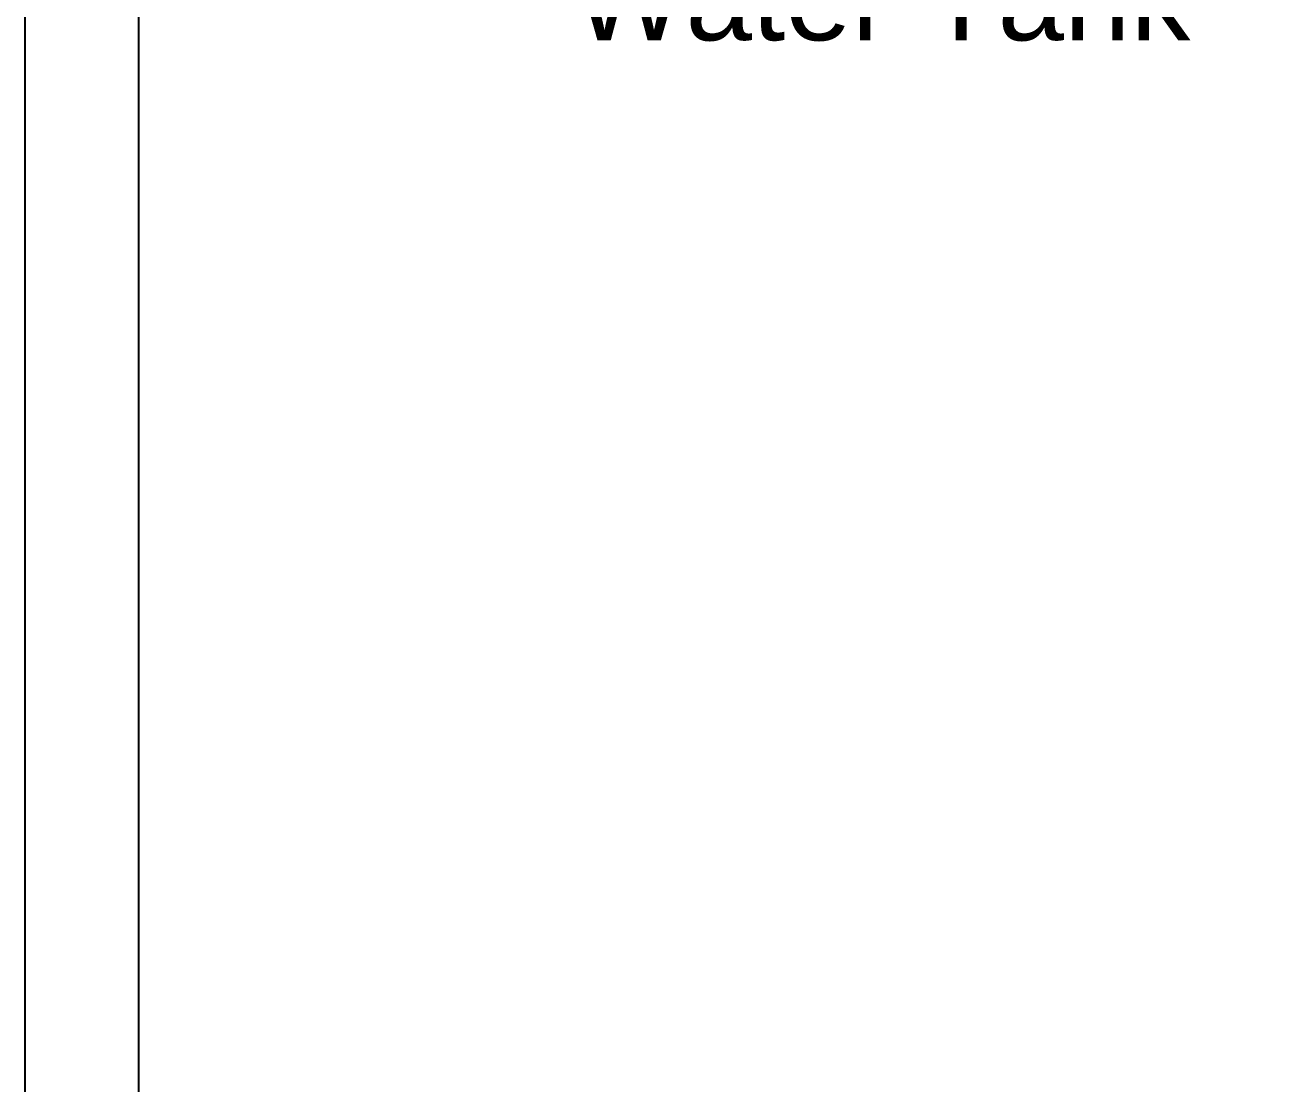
# Model space of a CAD drawing. Header units: inches. Extents: x -24938 to -15053, y -9405 to -790.
# Drawn here: x -24938 to -24357, y -4873 to -4382 of the extents above; entities that cross this region are included whole.
import ezdxf
from ezdxf import colors
from ezdxf.entities.mleader import LeaderData, LeaderLine
from ezdxf.math import Vec2, Vec3

# ---------------------------------------------------------------- set-up
doc = ezdxf.new("R2010")
doc.units = ezdxf.units.IN
doc.layers.add('dimension', color=10, linetype='Continuous')
doc.styles.get("Standard").update_dxf_attribs({"font": 'arial.ttf', "height": 36})

msp = doc.modelspace()

# ---------------------------------------------------------------- linework, layer by layer
at = {"linetype": 'ByBlock'}
msp.add_lwpolyline([(-24938.12, -790.28), (-15052.94, -790.28), (-15052.94, -9404.82), (-24938.12, -9404.82)], close=True, dxfattribs=at)
msp.add_lwpolyline([(-24885.36, -7370.26), (-24885.36, -853.59, -0.414214), (-24874.81, -843.04), (-15116.25, -843.04, -0.414214), (-15105.69, -853.59), (-15105.69, -7370.26, -0.414214), (-15116.25, -7380.81), (-24874.81, -7380.81, -0.414214)], format="xyb", close=True, dxfattribs=at)

# ---------------------------------------------------------------- texts
at = {"layer": 'dimension', "insert": (-24684.15, -4348.96), "char_height": 39.673, "attachment_point": 1}
msp.add_mtext_dynamic_manual_height_columns('Water Tank', width=685.7984, gutter_width=198.36, heights=[0], dxfattribs=at)

# ---------------------------------------------------------------- leaders
at = {"layer": 'dimension'}
ml = msp.add_multileader_mtext('Standard', dxfattribs=at)
ml.set_content('Laundry Room', color=256)
ml.set_leader_properties()
ml.build(insert=Vec2(0, 0))
ml.multileader.update_dxf_attribs({"arrow_head_size": 18.31})
ctx = ml.context
ctx.base_point, ctx.char_height, ctx.arrow_head_size, ctx.landing_gap_size, ctx.plane_origin = Vec3(-24794.38, -4980.49), 36, 18.31, 4.44, Vec3(-23311.68, -3935.49)
ctx.text_align_type = 2
notes = []
notes.append((ctx, [(0, (1, 1, 0), (-24454.57, -4980.49), (-1, 0), 8, [(0, [(-23311.68, -3935.49), (-23311.68, -4980.49)], 0, [])])]))
ctx.mtext.insert, ctx.mtext.alignment, ctx.mtext.flow_direction = Vec3(-24467, -4957.2), 3, 5
for ctx, leaders in notes:
    for number, flags, end, landing, length, lines in leaders:
        leader = LeaderData()
        leader.index, (leader.has_last_leader_line, leader.has_dogleg_vector, leader.attachment_direction) = number, flags
        leader.last_leader_point, leader.dogleg_vector, leader.dogleg_length = Vec3(end), Vec3(landing), length
        for number, points, colour, breaks in lines:
            line = LeaderLine()
            line.index, line.vertices, line.color, line.breaks = number, Vec3.list(points), colors.encode_raw_color(colour), breaks
            leader.lines.append(line)
        ctx.leaders.append(leader)

doc.saveas('drawing.dxf')
